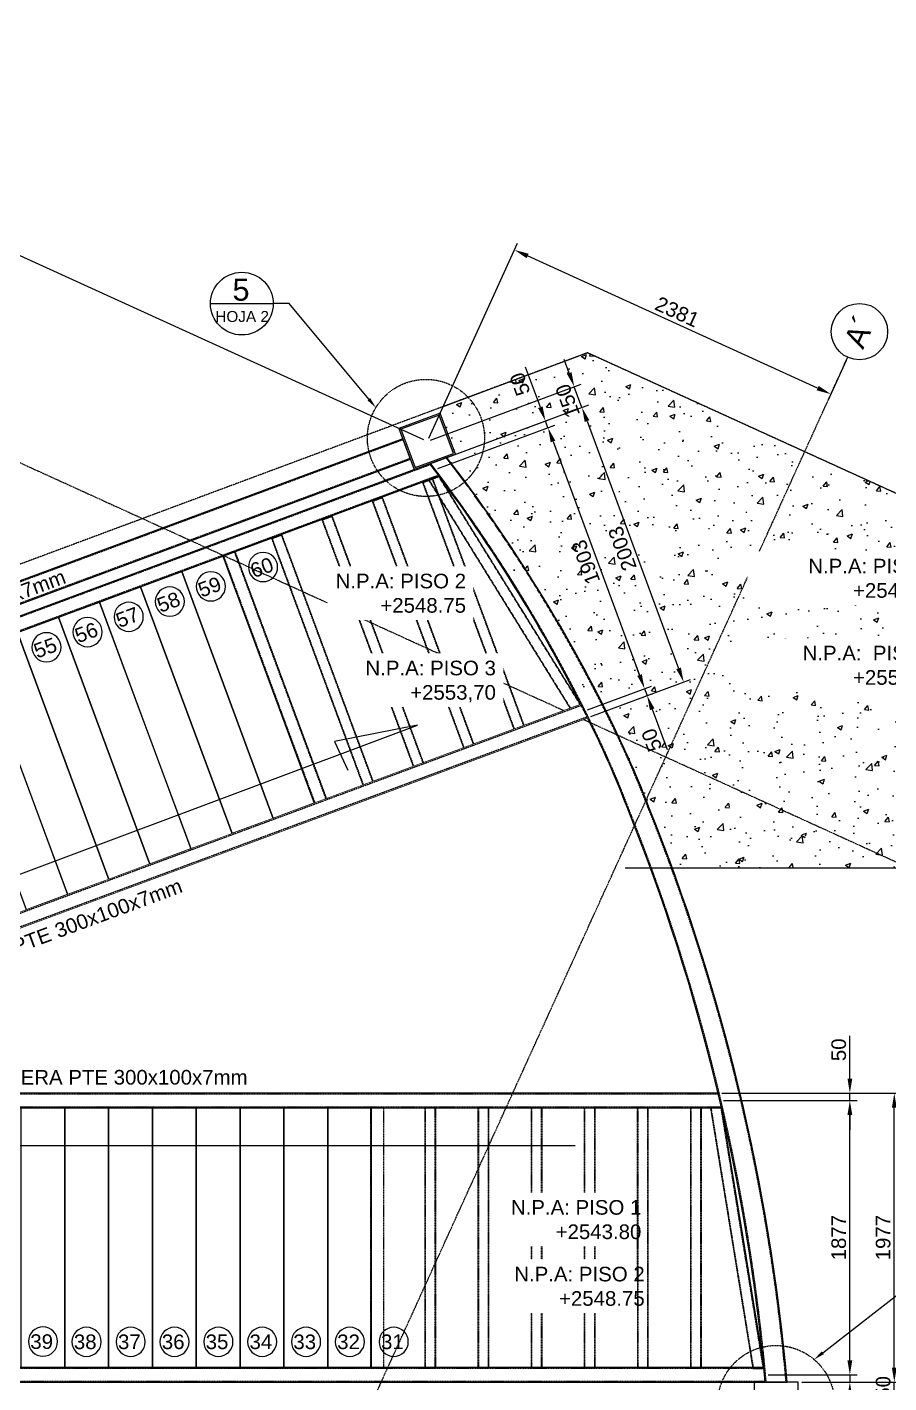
# Model space of a CAD drawing. Header units: millimetres. Extents: x -1367288 to 157996, y -18171 to 61708.
# Drawn here: x 26993 to 32890, y 27844 to 37118 of the extents above; entities that cross this region are included whole.
import ezdxf
from ezdxf import colors
from ezdxf.entities.mleader import LeaderData, LeaderLine
from ezdxf.enums import TextEntityAlignment as Align
from ezdxf.math import Vec2, Vec3

# ---------------------------------------------------------------- set-up
doc = ezdxf.new("R2010")
doc.units = ezdxf.units.MM
doc.header["$LTSCALE"] = 0.3
doc.set_wipeout_variables(frame=1)
doc.linetypes.add('CENTER', pattern=[50.8, 31.75, -6.35, 6.35, -6.35])
doc.linetypes.add('HIDDEN', pattern=[9.525, 6.35, -3.175])
for name, color, linetype in [('EE-5', 7, 'Continuous'), ('EE-TEXTO 1', 4, 'Continuous'), ('EE-TEXTO 2', 2, 'Continuous'), ('SIM-CONCRETO', 8, 'Continuous'), ('SIM-COTAS', 1, 'Continuous'), ('SIM-EJES', 8, 'CENTER'), ('SIM-OCULTOS', 8, 'HIDDEN'), ('SIM-PELDAÑOS', 5, 'Continuous'), ('SIM-PTE 300x1-4x150x3-8', 42, 'Continuous'), ('SIM-PTE 300x100x7', 213, 'Continuous'), ('SIM-PTE 300x300x10', 71, 'Continuous')]:
    doc.layers.add(name, color=color, linetype=linetype)
doc.styles.add('ARIAL EE', font='arial.ttf')
doc.styles.get("Standard").update_dxf_attribs({"font": 'arial.ttf'})
doc.dimstyles.new('EE 1_STANDAR', dxfattribs={"dimtxt": 2, "dimasz": 2, "dimexe": 1, "dimexo": 0.5, "dimgap": 0.5, "dimtad": 1, "dimdec": 0, "dimdsep": 46, "dimtxsty": 'ARIAL EE', "dimcen": 1.5, "dimclrd": 256, "dimclre": 256, "dimclrt": 2, "dimadec": 0, "dimazin": 0, "dimtfac": 1, "dimtdec": 0, "dimtix": 1, "dimtmove": 0, "dimatfit": 2, "dimfxl": 1, "dimlwd": -1, "dimlwe": -1, "dimarcsym": 0})

# ---------------------------------------------------------------- blocks, each defined once
blk = doc.blocks.new('*D42')
at = {"layer": 'SIM-COTAS', "transparency": 16777216}
for p, q in [((29708, 34294.7), (23509.5, 37117.6)), ((23062.7, 36015.7), (23513.6, 37005.8)), ((22666.4, 36086.3), (23066.7, 35904))]:
    blk.add_line(p, q, dxfattribs=at)
for points in [[(23498.4, 37012.7), (23528.7, 36998.9), (23555, 37096.8)], [(23047.5, 36022.7), (23077.8, 36008.8), (23021.2, 35924.7)]]:
    blk.add_solid(points, dxfattribs=at)
at = {"layer": 'SIM-COTAS', "color": 2, "transparency": 16777216, "insert": (23218.9, 36542.3), "char_height": 100, "attachment_point": 5, "rotation": 65.51468, "style": 'ARIAL EE'}
blk.add_mtext('1288', dxfattribs=at)
blk = doc.blocks.new('*D43')
at = {"layer": 'SIM-COTAS', "transparency": 16777216}
for p, q in [((29741.1, 34307), (30347.8, 35639.2)), ((32402.6, 34648.5), (30418.1, 35552.3)), ((32598, 34836.3), (32472.9, 34561.6))]:
    blk.add_line(p, q, dxfattribs=at)
for points in [[(30425, 35567.4), (30411.2, 35537.1), (30327.1, 35593.7)], [(32409.5, 34663.7), (32395.7, 34633.4), (32493.6, 34607.1)]]:
    blk.add_solid(points, dxfattribs=at)
at = {"layer": 'SIM-COTAS', "color": 2, "transparency": 16777216, "insert": (31441.9, 35169.7), "char_height": 100, "attachment_point": 5, "rotation": 335.51468, "style": 'ARIAL EE'}
blk.add_mtext('2381', dxfattribs=at)
blk = doc.blocks.new('*D49')
at = {"layer": 'SIM-COTAS', "transparency": 16777216}
for p, q in [((32927.2, 27949.5), (32927.2, 28049.5)), ((32293.8, 27849.5), (32977.2, 27849.5)), ((32927.2, 27699.5), (32927.2, 27849.5)), ((32143.8, 27699.5), (32977.2, 27699.5)), ((32927.2, 27599.5), (32927.2, 27499.5))]:
    blk.add_line(p, q, dxfattribs=at)
for points in [[(32910.6, 27949.5), (32943.9, 27949.5), (32927.2, 27849.5)], [(32910.6, 27599.5), (32943.9, 27599.5), (32927.2, 27699.5)]]:
    blk.add_solid(points, dxfattribs=at)
at = {"layer": 'SIM-COTAS', "color": 2, "transparency": 16777216, "insert": (32851.2, 27774.5), "char_height": 100, "attachment_point": 5, "rotation": 90, "style": 'ARIAL EE'}
blk.add_mtext('150', dxfattribs=at)
blk = doc.blocks.new('*D47')
at = {"layer": 'SIM-COTAS', "transparency": 16777216}
for p, q in [((31758.8, 29776.2), (32673.2, 29776.2)), ((32623.2, 27999.5), (32623.2, 29676.2)), ((32064.1, 27899.5), (32673.2, 27899.5))]:
    blk.add_line(p, q, dxfattribs=at)
for points in [[(32606.6, 29676.2), (32639.9, 29676.2), (32623.2, 29776.2)], [(32606.6, 27999.5), (32639.9, 27999.5), (32623.2, 27899.5)]]:
    blk.add_solid(points, dxfattribs=at)
at = {"layer": 'SIM-COTAS', "color": 2, "transparency": 16777216, "insert": (32547.2, 28837.9), "char_height": 100, "attachment_point": 5, "rotation": 90, "style": 'ARIAL EE'}
blk.add_mtext('1877', dxfattribs=at)
blk = doc.blocks.new('*D46')
at = {"layer": 'SIM-COTAS', "transparency": 16777216}
for p, q in [((31746.8, 29826.2), (32977.2, 29826.2)), ((32927.2, 27949.5), (32927.2, 29726.2)), ((32293.8, 27849.5), (32977.2, 27849.5))]:
    blk.add_line(p, q, dxfattribs=at)
for points in [[(32910.6, 29726.2), (32943.9, 29726.2), (32927.2, 29826.2)], [(32910.6, 27949.5), (32943.9, 27949.5), (32927.2, 27849.5)]]:
    blk.add_solid(points, dxfattribs=at)
at = {"layer": 'SIM-COTAS', "color": 2, "transparency": 16777216, "insert": (32851.2, 28837.9), "char_height": 100, "attachment_point": 5, "rotation": 90, "style": 'ARIAL EE'}
blk.add_mtext('1977', dxfattribs=at)
blk = doc.blocks.new('*D44')
at = {"layer": 'SIM-COTAS', "transparency": 16777216}
for p, q in [((29773.5, 34139.9), (30836.7, 34533.8)), ((30824.6, 34422.7), (31451.1, 32731.7)), ((30851.5, 32402.9), (31532.7, 32655.3))]:
    blk.add_line(p, q, dxfattribs=at)
for points in [[(30808.9, 34416.9), (30840.2, 34428.5), (30789.8, 34516.5)], [(31435.4, 32725.9), (31466.7, 32737.5), (31485.8, 32637.9)]]:
    blk.add_solid(points, dxfattribs=at)
at = {"layer": 'SIM-COTAS', "color": 2, "transparency": 16777216, "insert": (31066.5, 33550.8), "char_height": 100, "attachment_point": 5, "rotation": 110.32927, "style": 'ARIAL EE'}
blk.add_mtext('2003', dxfattribs=at)
blk = doc.blocks.new('*D45')
at = {"layer": 'SIM-COTAS', "transparency": 16777216}
for p, q in [((32623.2, 29926.2), (32623.2, 30219.1)), ((31746.8, 29826.2), (32673.2, 29826.2)), ((31758.8, 29776.2), (32673.2, 29776.2)), ((32623.2, 29776.2), (32623.2, 29826.2)), ((32623.2, 29676.2), (32623.2, 29576.2))]:
    blk.add_line(p, q, dxfattribs=at)
for points in [[(32606.6, 29926.2), (32639.9, 29926.2), (32623.2, 29826.2)], [(32606.6, 29676.2), (32639.9, 29676.2), (32623.2, 29776.2)]]:
    blk.add_solid(points, dxfattribs=at)
at = {"layer": 'SIM-COTAS', "color": 2, "transparency": 16777216, "insert": (32547.2, 30122.6), "char_height": 100, "attachment_point": 5, "rotation": 90, "style": 'ARIAL EE'}
blk.add_mtext('50', dxfattribs=at)
blk = doc.blocks.new('*D48')
at = {"layer": 'SIM-COTAS', "transparency": 16777216}
for p, q in [((32623.2, 27999.5), (32623.2, 28099.5)), ((32064.1, 27899.5), (32673.2, 27899.5)), ((32293.8, 27849.5), (32673.2, 27849.5)), ((32623.2, 27899.5), (32623.2, 27849.5)), ((32623.2, 27749.5), (32623.2, 27456.6))]:
    blk.add_line(p, q, dxfattribs=at)
for points in [[(32606.6, 27999.5), (32639.9, 27999.5), (32623.2, 27899.5)], [(32606.6, 27749.5), (32639.9, 27749.5), (32623.2, 27849.5)]]:
    blk.add_solid(points, dxfattribs=at)
at = {"layer": 'SIM-COTAS', "color": 2, "transparency": 16777216, "insert": (32547.2, 27553.1), "char_height": 100, "attachment_point": 5, "rotation": 90, "style": 'ARIAL EE'}
blk.add_mtext('50', dxfattribs=at)
blk = doc.blocks.new('*D34')
at = {"layer": 'SIM-COTAS', "transparency": 16777216}
for p, q in [((22937.5, 31843.6), (21028.5, 31135.3)), ((22098.6, 27548.9), (21687.1, 27545.7))]:
    blk.add_line(p, q, dxfattribs=at)
blk.add_arc((11138, 27465.3), 10599.5, 0.97746, 19.81717, dxfattribs=at)
for points in [[(21094.1, 31053), (21125.4, 31064.5), (21075.4, 31152.6)], [(21752.6, 27646.3), (21719.2, 27645.9), (21737.1, 27546.1)]]:
    blk.add_solid(points, dxfattribs=at)
at = {"layer": 'SIM-COTAS', "color": 2, "transparency": 16777216, "insert": (21638.2, 29391.9), "char_height": 100, "attachment_point": 5, "rotation": 280.39732, "style": 'ARIAL EE'}
blk.add_mtext('20°', dxfattribs=at)
blk = doc.blocks.new('ITEM_1')
at = {"layer": 'EE-5'}
blk.add_circle((0, 0), 3.86, dxfattribs=at)
at = {"layer": 'EE-TEXTO 1', "style": 'ARIAL EE', "flags": 4}
blk.add_attdef('EJE', text='', height=3, dxfattribs=at).set_placement((0, 0), align=Align.MIDDLE_CENTER)
blk = doc.blocks.new('*D50')
at = {"layer": 'SIM-COTAS', "transparency": 16777216}
for p, q in [((30505.1, 34517.6), (30403.3, 34792.3)), ((29773.5, 34139.9), (30586.7, 34441.2)), ((30557.2, 34377), (30539.8, 34423.8)), ((29804.4, 34098), (30604.1, 34394.3)), ((30591.9, 34283.2), (30626.7, 34189.4))]:
    blk.add_line(p, q, dxfattribs=at)
for points in [[(30489.5, 34511.8), (30520.7, 34523.4), (30539.8, 34423.8)], [(30576.3, 34277.4), (30607.6, 34289), (30557.2, 34377)]]:
    blk.add_solid(points, dxfattribs=at)
at = {"layer": 'SIM-COTAS', "color": 2, "transparency": 16777216, "insert": (30365.5, 34675.4), "char_height": 100, "attachment_point": 5, "rotation": 110.32927, "style": 'ARIAL EE'}
blk.add_mtext('50', dxfattribs=at)
blk = doc.blocks.new('*D51')
at = {"layer": 'SIM-COTAS', "transparency": 16777216}
for p, q in [((29804.4, 34098), (30604.1, 34394.3)), ((30591.9, 34283.2), (31183.7, 32686)), ((30828.2, 32447.6), (31265.3, 32609.6))]:
    blk.add_line(p, q, dxfattribs=at)
for points in [[(30576.3, 34277.4), (30607.6, 34289), (30557.2, 34377)], [(31168.1, 32680.2), (31199.3, 32691.7), (31218.4, 32592.2)]]:
    blk.add_solid(points, dxfattribs=at)
at = {"layer": 'SIM-COTAS', "color": 2, "transparency": 16777216, "insert": (30816.5, 33458.1), "char_height": 100, "attachment_point": 5, "rotation": 110.32927, "style": 'ARIAL EE'}
blk.add_mtext('1903', dxfattribs=at)
blk = doc.blocks.new('*D52')
at = {"layer": 'SIM-COTAS', "transparency": 16777216}
for p, q in [((31183.7, 32686), (31149, 32779.7)), ((30828.2, 32447.6), (31265.3, 32609.6)), ((30851.5, 32402.9), (31282.7, 32562.7)), ((31218.4, 32592.2), (31235.8, 32545.3)), ((31270.6, 32451.5), (31372.3, 32176.9))]:
    blk.add_line(p, q, dxfattribs=at)
for points in [[(31168.1, 32680.2), (31199.3, 32691.7), (31218.4, 32592.2)], [(31254.9, 32445.7), (31286.2, 32457.3), (31235.8, 32545.3)]]:
    blk.add_solid(points, dxfattribs=at)
at = {"layer": 'SIM-COTAS', "color": 2, "transparency": 16777216, "insert": (31267.5, 32240.9), "char_height": 100, "attachment_point": 5, "rotation": 110.32927, "style": 'ARIAL EE'}
blk.add_mtext('50', dxfattribs=at)
blk = doc.blocks.new('*D53')
at = {"layer": 'SIM-COTAS', "transparency": 16777216}
for p, q in [((30702.9, 34751.1), (30668.2, 34844.9)), ((29754.2, 34293), (30784.5, 34674.7)), ((30789.8, 34516.5), (30737.6, 34657.3)), ((29773.5, 34139.9), (30836.7, 34533.8)), ((30824.6, 34422.7), (30859.3, 34328.9))]:
    blk.add_line(p, q, dxfattribs=at)
for points in [[(30687.3, 34745.3), (30718.5, 34756.9), (30737.6, 34657.3)], [(30808.9, 34416.9), (30840.2, 34428.5), (30789.8, 34516.5)]]:
    blk.add_solid(points, dxfattribs=at)
at = {"layer": 'SIM-COTAS', "color": 2, "transparency": 16777216, "insert": (30692.4, 34560.5), "char_height": 100, "attachment_point": 5, "rotation": 110.32927, "style": 'ARIAL EE'}
blk.add_mtext('150', dxfattribs=at)
blk = doc.blocks.new('PELDAÑOS')
at = {"layer": 'EE-5'}
blk.add_circle((0, 0), 2, dxfattribs=at)
at = {"layer": 'EE-TEXTO 1', "style": 'ARIAL EE', "flags": 4}
blk.add_attdef('PELDAÑO', text='', height=2, dxfattribs=at).set_placement((0, 0), align=Align.MIDDLE_CENTER)
blk = doc.blocks.new('*D231')
at = {"layer": 'SIM-COTAS', "color": 2, "transparency": 16777216, "insert": (27811.4, 27692.5), "char_height": 100, "attachment_point": 5, "style": 'ARIAL EE', "bg_fill": 3, "box_fill_scale": 1.1, "bg_fill_color": 256, "bg_fill_true_color": 13158600, "bg_fill_transparency": 0}
blk.add_mtext('GUALDERA PTE 300x100x7mm', dxfattribs=at)
blk = doc.blocks.new('*D232')
at = {"layer": 'SIM-COTAS', "color": 2, "transparency": 16777216, "insert": (27484.6, 29934.1), "char_height": 100, "attachment_point": 5, "style": 'ARIAL EE', "bg_fill": 3, "box_fill_scale": 1.1, "bg_fill_color": 256, "bg_fill_true_color": 13158600, "bg_fill_transparency": 0}
blk.add_mtext('GUALDERA PTE 300x100x7mm', dxfattribs=at)
blk = doc.blocks.new('*D233')
at = {"layer": 'SIM-COTAS', "color": 2, "transparency": 16777216, "insert": (26296.5, 33009.7), "char_height": 100, "attachment_point": 5, "rotation": 20.35862, "style": 'ARIAL EE', "bg_fill": 3, "box_fill_scale": 1.1, "bg_fill_color": 256, "bg_fill_true_color": 13158600, "bg_fill_transparency": 0}
blk.add_mtext('GUALDERA PTE 300x100x7mm', dxfattribs=at)
blk = doc.blocks.new('*D234')
at = {"layer": 'SIM-COTAS', "color": 2, "transparency": 16777216, "insert": (27094.2, 30896.5), "char_height": 100, "attachment_point": 5, "rotation": 20.31801, "style": 'ARIAL EE', "bg_fill": 3, "box_fill_scale": 1.1, "bg_fill_color": 256, "bg_fill_true_color": 13158600, "bg_fill_transparency": 0}
blk.add_mtext('GUALDERA PTE 300x100x7mm', dxfattribs=at)
blk = doc.blocks.new('ITEM DETALLE')
at = {"color": 7, "transparency": 16777216}
blk.add_wipeout([(0, 4.29), (-0.84, 4.2), (-1.64, 3.96), (-2.38, 3.56), (-3.03, 3.03), (-3.56, 2.38), (-3.96, 1.64), (-4.2, 0.84), (-4.29, 0), (-4.2, -0.84), (-3.96, -1.64), (-3.56, -2.38), (-3.03, -3.03), (-2.38, -3.56), (-1.64, -3.96), (-0.84, -4.2), (0, -4.29), (0.84, -4.2), (1.64, -3.96), (2.38, -3.56), (3.03, -3.03), (3.56, -2.38), (3.96, -1.64), (4.2, -0.84), (4.29, 0), (4.2, 0.84), (3.96, 1.64), (3.56, 2.38), (3.03, 3.03), (2.38, 3.56), (1.64, 3.96), (0.84, 4.2)], dxfattribs=at)
at = {"layer": 'EE-5', "color": 7, "transparency": 16777216}
blk.add_line((-4.29, 0), (4.29, 0), dxfattribs=at)
blk.add_circle((0, 0), 4.29, dxfattribs=at)
at = {"layer": 'EE-TEXTO 1', "color": 4, "transparency": 16777216, "style": 'ARIAL EE'}
blk.add_attdef('X', text='', height=3, dxfattribs=at).set_placement((-0.11, 1.9), align=Align.MIDDLE_CENTER)
at = {"layer": 'EE-TEXTO 2', "color": 2, "transparency": 16777216, "style": 'ARIAL EE'}
blk.add_attdef('###', text='', height=1.5, dxfattribs=at).set_placement((0.04, -1.76), align=Align.MIDDLE_CENTER)

msp = doc.modelspace()

# ---------------------------------------------------------------- hatches: boundary and pattern name
at = {"layer": 'SIM-CONCRETO'}
h = msp.add_hatch(dxfattribs=at)
h.set_pattern_fill('AR-CONC', color=256, scale=2)
h.set_pattern_definition([(50, (14760.53, 17102.76), (364.3693, -31.8782), [38.1, -419.1]), (355, (14760.53, 17102.76), (-70.487, 382.1137), [30.48, -335.281]), (100.4514, (14790.9, 17100.1), (293.8825, 350.2355), [32.38, -356.1805]), (46.1842, (14760.53, 17204.36), (542.158, -84.085), [57.15, -628.65]), (96.6356, (14805.7, 17197.35), (474.808, 494.852), [48.57, -534.271]), (351.1842, (14760.5, 17204.36), (474.808, 494.852), [45.72, -502.92]), (21, (14811.33, 17178.96), (303.2288, -204.5304), [38.1, -419.1]), (326, (14811.33, 17178.96), (123.604, 368.376), [30.48, -335.28]), (71.4514, (14836.6, 17161.9), (426.833, 163.8455), [32.38, -356.18]), (37.5, (14760.53, 17102.76), (6.1772, 169.1101), [0, -331.216, 0, -340.36, 0, -336.55]), (7.5, (14760.53, 17102.76), (133.6393, 200.3611), [0, -194.056, 0, -323.596, 0, -128.27]), (327.5, (14647.24, 17102.76), (271.1812, -11.4575), [0, -127, 0, -396.24, 0, -525.78]), (317.5, (14596.44, 17102.76), (296.2584, 50.853), [0, -165.1, 0, -263.144, 0, -373.38])])
edge = h.paths.add_edge_path()
edge.add_line((32338.1, 34202.1), (30828.1, 34889.8))
edge.add_line((30828.1, 34889.8), (29807, 34509.6))
edge.add_line((29807, 34509.6), (29923.7, 34196))
edge.add_line((29923.7, 34196), (29865, 34174.2))
edge.add_arc((21689.8, 27827.5), 10349.6, 24.04031, 37.82368, ccw=False)
edge.add_line((31141.7, 32043.7), (31147.5, 32030.4))
edge.add_line((31147.5, 32030.4), (32338.1, 34202.1))
edge = h.paths.add_edge_path(flags=17)
edge.add_line((31407.7, 31367.3), (32899.6, 31367.3))
edge.add_line((32899.6, 31367.3), (31147.5, 32030.4))
edge.add_line((31147.5, 32030.4), (31156.6, 32009.1))
edge.add_arc((11900.7, 24106.9), 20814.2, 20.41488, 22.31218, ccw=False)
h.paths.add_polyline_path([(33169.7, 31163.5), (33169.7, 31254.8), (33157.9, 31259.7)])
h.paths.add_polyline_path([(33169.7, 31254.8), (33169.7, 31367.3), (35094.2, 31367.3), (35690.1, 32675.6), (32338.1, 34202.1), (31147.5, 32030.4)])

# ---------------------------------------------------------------- linework, layer by layer
msp.add_lwpolyline([(35094.2, 31367.3), (35690.1, 32675.6), (30828.1, 34889.8), (30828.1, 34889.8), (29832.4, 34519.1)], dxfattribs=at)
at = {"layer": 'SIM-COTAS'}
for points in [[(30743.9, 29465.5), (25090.9, 29465.5), (24708.5, 30487.4), (29665.2, 32342.1), (29097.1, 32231.3), (29186.7, 32036.1)], [(31086, 31367.3), (33119.7, 31367.3), (33119.7, 31571), (33169.7, 31163.5), (33169.7, 31367.3), (35203.4, 31367.3)]]:
    msp.add_lwpolyline(points, dxfattribs=at)
at = {"layer": 'SIM-EJES'}
for p, q in [((22643.6, 36096.7), (34758.1, 30579.6)), ((27496.6, 23634.7), (32608.3, 34859.1))]:
    msp.add_line(p, q, dxfattribs=at)
at = {"layer": 'SIM-OCULTOS'}
msp.add_lwpolyline([(30828.1, 34889.8), (30828.1, 34889.8), (21578, 31446), (22086.1, 27523.3), (32290.1, 27523.3, -0.05408), (32134.8, 24869), (32134.8, 24869), (35690.1, 32675.6)], format="xyb", close=True, dxfattribs=at)
at = {"layer": 'SIM-OCULTOS', "extrusion": (-0.000911223, -0.000243786, 1), "elevation": -37}
msp.add_lwpolyline([(29566.4, 34295.8), (22963.4, 31845.3), (23009.5, 31717.8), (29613.8, 34168.4)], close=True, dxfattribs=at)
at = {"layer": 'SIM-OCULTOS', "elevation": 2.9}
msp.add_lwpolyline([(23263.1, 29733.2), (31744.1, 29733.2), (31723.5, 29819.2), (23248.6, 29819.2)], close=True, dxfattribs=at)
at = {"layer": 'SIM-PELDAÑOS', "elevation": 1.7}
msp.add_lwpolyline([(28958.3, 31809.4), (30781.6, 32483.7, 0.045207), (29813.3, 34048), (28332.5, 33498.5), (28958.3, 31809.4)], format="xyb", dxfattribs=at)
at = {"layer": 'SIM-PELDAÑOS'}
for points, elevation in [([(28958, 31809.2), (28677.3, 31705.2), (28051.2, 33394.2), (28332.5, 33498.5), (28958.3, 31809.4)], 1.7), ([(28676.7, 31705), (28396, 31601), (27770, 33289.8), (28051.2, 33394.2), (28677, 31705.1)], 1.7), ([(28395.4, 31600.7), (28114.7, 31496.8), (27488.7, 33185.4), (27770, 33289.8), (28395.7, 31600.9)], 1.5), ([(28114, 31496.5), (27833.3, 31392.6), (27207.4, 33081), (27488.7, 33185.4), (28114.4, 31496.7)], 1.3), ([(27832.7, 31392.3), (27552, 31288.4), (26926.2, 32976.7), (27207.4, 33081), (27833, 31392.5)], 1.2), ([(27551.4, 31288.1), (27270.7, 31184.1), (26644.9, 32872.3), (26926.2, 32976.7), (27551.7, 31288.2)], 1), ([(27270.1, 31183.8), (26989.4, 31079.9), (26363.7, 32767.9), (26644.9, 32872.3), (27270.4, 31184)], 0.8)]:
    msp.add_lwpolyline(points, dxfattribs=dict(at, elevation=elevation))
at = {"layer": 'SIM-PELDAÑOS', "elevation": 0.8}
msp.add_lwpolyline([(29350.6, 29725.7), (31745.8, 29726.2), (31890, 28837.9), (32034.3, 27949.5), (29350.6, 27949.5)], close=True, dxfattribs=at)
at = {"layer": 'SIM-PTE 300x1-4x150x3-8'}
for p, q in [((29865, 34174.2, 0.8), (29748.4, 34130.8, 0.8)), ((32043.8, 27849.5), (32193.8, 27849.5))]:
    msp.add_line(p, q, dxfattribs=at)
at = {"layer": 'SIM-PTE 300x1-4x150x3-8', "extrusion": (-0.000911223, -0.000243786, 1), "elevation": -37}
msp.add_lwpolyline([(29563.7, 34302.3), (22960.9, 31852.3), (23013.3, 31711.7), (29616.2, 34161.8)], close=True, dxfattribs=at)
at = {"layer": 'SIM-PTE 300x300x10', "extrusion": (0.007079, 0.001275, 0.999974), "elevation": 252.5}
for points in [[(29641.8, 34091.1), (29922.9, 34195.8), (29818.3, 34476.9), (29537.1, 34372.3)], [(29647.7, 34104), (29910.1, 34201.6), (29812.4, 34464), (29550, 34366.4)]]:
    msp.add_lwpolyline(points, close=True, dxfattribs=at)
at = {"layer": 'SIM-PTE 300x300x10', "elevation": 0.8}
msp.add_lwpolyline([(31968.8, 27549.5), (32268.8, 27549.5), (32268.8, 27849.5), (31968.8, 27849.5)], close=True, dxfattribs=at)

# ---------------------------------------------------------------- block references
ref = msp.add_blockref('PELDAÑOS', (28250.5, 33292.4, 3.9), dxfattribs=dict(xscale=-50.00000000000001, yscale=50, zscale=50, rotation=20.3292838123346))
ref.add_attrib('PELDAÑO', '59', dxfattribs={"layer": 'EE-TEXTO 1', "height": 100, "rotation": 20.32928, "style": 'ARIAL EE'}).set_placement((28242, 33289.2, 3.9), align=Align.MIDDLE_CENTER)
ref = msp.add_blockref('PELDAÑOS', (27969.5, 33188.3, 3.9), dxfattribs=dict(xscale=-50.00000000000001, yscale=50, zscale=50, rotation=20.3292838123346))
ref.add_attrib('PELDAÑO', '58', dxfattribs={"layer": 'EE-TEXTO 1', "height": 100, "rotation": 20.32928, "style": 'ARIAL EE'}).set_placement((27960.9, 33185.1, 3.9), align=Align.MIDDLE_CENTER)
ref = msp.add_blockref('PELDAÑOS', (27688.2, 33084.1, 3.7), dxfattribs=dict(xscale=-50.00000000000001, yscale=50, zscale=50, rotation=20.3292838123346))
ref.add_attrib('PELDAÑO', '57', dxfattribs={"layer": 'EE-TEXTO 1', "height": 100, "rotation": 20.32928, "style": 'ARIAL EE'}).set_placement((27679.6, 33080.9, 3.7), align=Align.MIDDLE_CENTER)
ref = msp.add_blockref('PELDAÑOS', (27406.9, 32979.9, 3.5), dxfattribs=dict(xscale=-50.00000000000001, yscale=50, zscale=50, rotation=20.3292838123346))
ref.add_attrib('PELDAÑO', '56', dxfattribs={"layer": 'EE-TEXTO 1', "height": 100, "rotation": 20.32928, "style": 'ARIAL EE'}).set_placement((27398.3, 32976.7, 3.5), align=Align.MIDDLE_CENTER)
ref = msp.add_blockref('PELDAÑOS', (27125.6, 32875.6, 3.4), dxfattribs=dict(xscale=-50.00000000000001, yscale=50, zscale=50, rotation=20.3292838123346))
ref.add_attrib('PELDAÑO', '55', dxfattribs={"layer": 'EE-TEXTO 1', "height": 100, "rotation": 20.32928, "style": 'ARIAL EE'}).set_placement((27117, 32872.4, 3.4), align=Align.MIDDLE_CENTER)
ref = msp.add_blockref('PELDAÑOS', (27101.7, 28126.7, 1.9), dxfattribs=dict(xscale=-50, yscale=50, zscale=50))
ref.add_attrib('PELDAÑO', '39', dxfattribs={"layer": 'EE-TEXTO 1', "height": 100, "style": 'ARIAL EE'}).set_placement((27092.6, 28126.6, 1.9), align=Align.MIDDLE_CENTER)
ref = msp.add_blockref('PELDAÑOS', (27399.8, 28125.3, 0.8), dxfattribs=dict(xscale=-50, yscale=50, zscale=50))
ref.add_attrib('PELDAÑO', '38', dxfattribs={"layer": 'EE-TEXTO 1', "height": 100, "style": 'ARIAL EE'}).set_placement((27390.6, 28125.3, 0.8), align=Align.MIDDLE_CENTER)
ref = msp.add_blockref('PELDAÑOS', (27701.7, 28125.3, 0.8), dxfattribs=dict(xscale=-50, yscale=50, zscale=50))
ref.add_attrib('PELDAÑO', '37', dxfattribs={"layer": 'EE-TEXTO 1', "height": 100, "style": 'ARIAL EE'}).set_placement((27692.6, 28125.3, 0.8), align=Align.MIDDLE_CENTER)
ref = msp.add_blockref('PELDAÑOS', (28001.7, 28125.3, 0.8), dxfattribs=dict(xscale=-50, yscale=50, zscale=50))
ref.add_attrib('PELDAÑO', '36', dxfattribs={"layer": 'EE-TEXTO 1', "height": 100, "style": 'ARIAL EE'}).set_placement((27992.6, 28125.3, 0.8), align=Align.MIDDLE_CENTER)
ref = msp.add_blockref('PELDAÑOS', (28301.7, 28125.3, 0.8), dxfattribs=dict(xscale=-50, yscale=50, zscale=50))
ref.add_attrib('PELDAÑO', '35', dxfattribs={"layer": 'EE-TEXTO 1', "height": 100, "style": 'ARIAL EE'}).set_placement((28292.6, 28125.3, 0.8), align=Align.MIDDLE_CENTER)
ref = msp.add_blockref('PELDAÑOS', (28601.7, 28125.3, 0.8), dxfattribs=dict(xscale=-50, yscale=50, zscale=50))
ref.add_attrib('PELDAÑO', '34', dxfattribs={"layer": 'EE-TEXTO 1', "height": 100, "style": 'ARIAL EE'}).set_placement((28592.6, 28125.3, 0.8), align=Align.MIDDLE_CENTER)
ref = msp.add_blockref('PELDAÑOS', (28901.7, 28125.3, 0.8), dxfattribs=dict(xscale=-50, yscale=50, zscale=50))
ref.add_attrib('PELDAÑO', '33', dxfattribs={"layer": 'EE-TEXTO 1', "height": 100, "style": 'ARIAL EE'}).set_placement((28892.6, 28125.3, 0.8), align=Align.MIDDLE_CENTER)
ref = msp.add_blockref('PELDAÑOS', (29201.7, 28125.3, 0.8), dxfattribs=dict(xscale=-50, yscale=50, zscale=50))
ref.add_attrib('PELDAÑO', '32', dxfattribs={"layer": 'EE-TEXTO 1', "height": 100, "style": 'ARIAL EE'}).set_placement((29192.6, 28125.3, 0.8), align=Align.MIDDLE_CENTER)
ref = msp.add_blockref('PELDAÑOS', (29501.7, 28125.3, 0.8), dxfattribs=dict(xscale=-50, yscale=50, zscale=50))
ref.add_attrib('PELDAÑO', '31', dxfattribs={"layer": 'EE-TEXTO 1', "height": 100, "style": 'ARIAL EE'}).set_placement((29492.6, 28125.3, 0.8), align=Align.MIDDLE_CENTER)
at = {"layer": 'SIM-COTAS'}
ref = msp.add_blockref('ITEM_1', (32688.3, 35034.6), dxfattribs=dict(at, xscale=50, yscale=50, zscale=50, rotation=245.5146799781255))
ref.add_attrib('EJE', 'A´', dxfattribs={"layer": 'EE-TEXTO 1', "height": 150, "rotation": 65.51468, "style": 'ARIAL EE', "flags": 4}).set_placement((32688.2, 35034.6), align=Align.MIDDLE_CENTER)

# ---------------------------------------------------------------- dimensions: what is measured, and where the dimension line sits
for base, p1, p2, angle, picture, middle in [((23555, 37096.8), (22643.6, 36096.7), (29730.8, 34284.3, -1.7), 65.51468, '*D42', (23218.9, 36542.3)), ((30327.1026, 35593.7278), (32608.3481, 34859.0832), (29730.7653, 34284.296, -1.701), 335.51468, '*D43', (31441.8783, 35169.6509)), ((30737.6, 34657.3), (29750.1, 34131.2, 6.3), (29730.8, 34284.3, -1.7), 110.32927, '*D53', (30692.4, 34560.5)), ((31485.8, 32637.9, 0.7), (29750.1, 34131.2, 6.3), (30828.1, 32394.2, 0.8), 110.32927, '*D44', (31066.5, 33550.8, 0.7)), ((31218.4, 32592.2), (29780.9, 34089.4, 0), (30804.8, 32438.9, 3.1), 110.32927, '*D51', (30816.5, 33458.1)), ((32927.2, 29826.2), (32268.8, 27849.5), (31721.8, 29826.2, 2.9), 90, '*D46', (32851.2, 28837.9)), ((32623.2, 29776.2), (32039.1, 27899.5), (31733.8, 29776.2, 2.9), 90, '*D47', (32547.2, 28837.9))]:
    dim = msp.add_linear_dim(base=base, p1=p1, p2=p2, angle=angle, dimstyle='EE 1_STANDAR', dxfattribs=at)
    dim.commit()
    dim.dimension.update_dxf_attribs({"geometry": picture, "text_midpoint": middle})
for base, p1, p2, angle, picture, middle in [((30557.2, 34377), (29750.1, 34131.2, 6.3), (29780.9, 34089.4, 0), 110.32927, '*D50', (30436.8, 34701.8)), ((31235.8, 32545.3), (30804.8, 32438.9, 3.1), (30828.1, 32394.2, 3.9), 110.32927, '*D52', (31338.8, 32267.3)), ((32623.2, 29826.2, 2.1), (31733.8, 29776.2, 2.9), (31721.8, 29826.2, 2.9), 90, '*D45', (32623.2, 30122.6, 2.1)), ((32623.2, 27849.5), (32039.1, 27899.5), (32268.8, 27849.5), 90, '*D48', (32623.2, 27553.1)), ((32927.2, 27849.5), (32118.8, 27699.5, 0.8), (32268.8, 27849.5), 90, '*D49', (32927.2, 27774.5))]:
    dim = msp.add_linear_dim(base=base, p1=p1, p2=p2, angle=angle, dimstyle='EE 1_STANDAR', dxfattribs=at)
    dim.commit()
    dim.dimension.update_dxf_attribs({"geometry": picture, "text_midpoint": middle, "dimtype": 160})
dim = msp.add_angular_dim_2l(base=(21656.7, 28771.2), line1=((29563.7, 34302.3, -1.7), (22960.9, 31852.3, -8.3)), line2=((22123.6, 27549.1, 0.6), (31968.8, 27624.1, 0.6)), dimstyle='EE 1_STANDAR', override={"dimscale": 0}, dxfattribs=at)
dim.commit()
dim.dimension.update_dxf_attribs({"geometry": '*D34', "text_midpoint": (21638.2, 29391.9)})

# ---------------------------------------------------------------- leaders
ml = msp.add_multileader_block('Standard', dxfattribs=at)
ml.set_content('ITEM DETALLE', color=256, scale=50)
ml.set_attribute('X', '5', width=0)
ml.set_attribute('###', 'HOJA 2', width=0)
ml.set_leader_properties(color=256)
ml.build(insert=Vec2(0, 0))
ml.multileader.update_dxf_attribs({"arrow_head_size": 75, "scale": 50})
ctx = ml.context
ctx.base_point, ctx.scale, ctx.char_height, ctx.arrow_head_size, ctx.landing_gap_size, ctx.plane_origin = Vec3(28248.1, 35226.3), 50, 200, 75, 100, Vec3(28410.5, 35515.3)
notes = []
notes.append((ctx, [(1, (1, 1, 0), (28787, 35226.3), (-1, 0), 110.4, [(0, [(29379.3, 34514.8)], 0, [])])]))
ctx.block.insert = Vec3(28462.4, 35226.3)
ml = msp.add_multileader_block('Standard', dxfattribs=at)
ml.set_content('ITEM DETALLE', color=256, scale=50)
ml.set_attribute('X', '5', width=0)
ml.set_attribute('###', 'HOJA 2', width=0)
ml.set_leader_properties(color=256)
ml.build(insert=Vec2(0, 0))
ml.multileader.update_dxf_attribs({"arrow_head_size": 75, "scale": 50})
ctx = ml.context
ctx.base_point, ctx.scale, ctx.char_height, ctx.arrow_head_size, ctx.landing_gap_size, ctx.plane_origin = Vec3(33158.1, 28523.3), 50, 200, 75, 100, Vec3(32097.5, 28177.9)
notes.append((ctx, [(0, (1, 1, 0), (33047.7, 28523.3), (1, 0), 110.4, [(0, [(32378.6, 28004.4)], 0, [])])]))
ctx.block.insert = Vec3(33372.4, 28523.3)
at = {"layer": 'SIM-COTAS', "linetype": 'Continuous'}
ml = msp.add_multileader_mtext('Standard', dxfattribs=at)
ml.set_content('\\A1;{\\C2;COLUMNA\\PPTE 300x300x10mm}', color=256)
ml.set_leader_properties()
ml.build(insert=Vec2(0, 0))
ml.multileader.update_dxf_attribs({"dogleg_length": 0.0025, "arrow_head_size": 100, "scale": 50})
ctx = ml.context
ctx.base_point, ctx.scale, ctx.char_height, ctx.arrow_head_size, ctx.landing_gap_size, ctx.plane_origin = Vec3(10415.2, 28133.7), 50, 100, 100, 50, Vec3(14917.8, 12737.3)
notes.append((ctx, [(1, (1, 1, 0), (10223, 28133.7), (1, 0), 192.2, [(0, [(9977.6, 27849.5)], 0, [])])]))
ctx.mtext.insert, ctx.mtext.rotation, ctx.mtext.width, ctx.mtext.defined_height, ctx.mtext.flow_direction = Vec3(10465.2, 28184.6), 6.283185, 1318.047, 411.1, 5
for ctx, leaders in notes:
    for number, flags, end, landing, length, lines in leaders:
        leader = LeaderData()
        leader.index, (leader.has_last_leader_line, leader.has_dogleg_vector, leader.attachment_direction) = number, flags
        leader.last_leader_point, leader.dogleg_vector, leader.dogleg_length = Vec3(end), Vec3(landing), length
        for number, points, colour, breaks in lines:
            line = LeaderLine()
            line.index, line.vertices, line.color, line.breaks = number, Vec3.list(points), colors.encode_raw_color(colour), breaks
            leader.lines.append(line)
        ctx.leaders.append(leader)

# ---------------------------------------------------------------- next in the draw order: texts
at = {"layer": 'SIM-COTAS', "color": 2, "char_height": 100, "attachment_point": 9, "style": 'ARIAL EE', "bg_fill": 3, "box_fill_scale": 1.5, "bg_fill_color": 256, "bg_fill_transparency": 0}
for s, insert, width in [('N.P.A:^IPISO 2\\P+2548.75', (33231.1, 33213), 1258.651), ('N.P.A:^I PISO 3 +{\\A1;2553,70}', (33231.1, 32600.8), 1324.61)]:
    msp.add_mtext(s, dxfattribs=dict(at, insert=insert, width=width))

# ---------------------------------------------------------------- next in the draw order: dimensions: what is measured, and where the dimension line sits
at = {"layer": 'SIM-COTAS'}
for p1, p2, distance, picture, middle in [((29751.8, 34126.6, 2.6), (22949.1, 31602.3, 0.6), -78.3, '*D233', (26296.5, 33009.7)), ((31721.8, 29826.2, 0.8), (23247.5, 29826.2, 2.9), -31.2, '*D232', (27484.6, 29934.1))]:
    dim = msp.add_aligned_dim(p1=p1, p2=p2, distance=distance, text='GUALDERA PTE 300x100x7mm', dimstyle='EE 1_STANDAR', override={"dimse1": 1, "dimse2": 1, "dimsd1": 1, "dimsd2": 1, "dimtfill": 1}, dxfattribs=at)
    dim.commit()
    dim.dimension.update_dxf_attribs({"geometry": picture, "text_midpoint": middle})
dim = msp.add_linear_dim(base=(32043.2, 27615.8), p1=(23579.5, 27849.1, 1.4), p2=(32043.2, 27849.1), text='GUALDERA PTE 300x100x7mm', dimstyle='EE 1_STANDAR', override={"dimse1": 1, "dimse2": 1, "dimsd1": 1, "dimsd2": 1, "dimtfill": 1}, dxfattribs=at)
dim.commit()
dim.dimension.update_dxf_attribs({"geometry": '*D231', "text_midpoint": (27811.4, 27692.5)})

# ---------------------------------------------------------------- next in the draw order: linework, layer by layer
at = {"layer": 'SIM-OCULTOS', "extrusion": (-0.000206347, 0.000421745, 1), "elevation": 11.4}
for points in [[(30709.5, 32456.9), (30781.3, 32483.5), (29813.9, 34042.8), (29742.2, 34016.2)], [(29811.4, 34041.3), (29744.9, 34017.2), (30712.2, 32457.9), (30778.5, 32482.4)]]:
    msp.add_lwpolyline(points, close=True, dxfattribs=at)
at = {"layer": 'SIM-OCULTOS'}
for points, elevation in [([(31532.4, 27949.4), (31607.4, 27949.4), (31607.3, 29725.9), (31532.3, 29725.9)], 2), ([(31604.3, 29725.9), (31535.3, 29725.9), (31535.4, 27949.4), (31604.4, 27949.4)], 2), ([(31959.5, 27942.5), (32035, 27942.5), (31745.2, 29726.2), (31669.2, 29726.2)], 0.8), ([(31742.3, 29726.2), (31672.3, 29726.2), (31962.4, 27942.5), (32031.9, 27942.5)], 0.8), ([(23578.4, 27856.2), (32043.2, 27856.5), (32035, 27942.5), (23563.9, 27942.2)], 1.4)]:
    msp.add_lwpolyline(points, close=True, dxfattribs=dict(at, elevation=elevation))
for centre in [(29722.1, 34307.7, 5.6), (32118.8, 27699.5, 0.8)]:
    msp.add_circle(centre, 400.5, dxfattribs=at)
at = {"layer": 'SIM-PTE 300x100x7', "elevation": 1.4}
msp.add_lwpolyline([(23579.5, 27849.2), (32043.8, 27849.5), (32034.3, 27949.5), (23562.7, 27949.2)], close=True, dxfattribs=at)

# ---------------------------------------------------------------- next in the draw order: block references
ref = msp.add_blockref('PELDAÑOS', (28607.4, 33424.6), dxfattribs=dict(xscale=-50.00000000000001, yscale=50, zscale=50, rotation=20.3292838123346))
ref.add_attrib('PELDAÑO', '60', dxfattribs={"layer": 'EE-TEXTO 1', "height": 100, "rotation": 20.32928, "style": 'ARIAL EE'}).set_placement((28598.9, 33421.4), align=Align.MIDDLE_CENTER)

# ---------------------------------------------------------------- next in the draw order: dimensions: what is measured, and where the dimension line sits
at = {"layer": 'SIM-COTAS'}
dim = msp.add_aligned_dim(p1=(23285.2, 29601.4, 1.7), p2=(30828.1, 32394.2, 3.9), distance=-184.8, text='GUALDERA PTE 300x100x7mm', dimstyle='EE 1_STANDAR', override={"dimse1": 1, "dimse2": 1, "dimsd1": 1, "dimsd2": 1, "dimtfill": 1}, dxfattribs=at)
dim.commit()
dim.dimension.update_dxf_attribs({"geometry": '*D234', "text_midpoint": (27094.2, 30896.5)})

# ---------------------------------------------------------------- next in the draw order: linework, layer by layer
at = {"layer": 'SIM-OCULTOS', "elevation": 0.8}
for points in [[(32050.8, 27849.5, 0.07368), (31105.3, 31781.8, 0.021919), (30880.8, 32300.7, 0.051076), (29753.9, 34132.8, 0.051076)], [(32186.8, 27849.5, 0.07368), (31241.3, 31781.8, 0.021919), (31016.8, 32300.7, 0.052255), (29859.6, 34172.2, 0.052255)]]:
    msp.add_lwpolyline(points, format="xyb", dxfattribs=at)
at = {"layer": 'SIM-OCULTOS'}
for points, elevation in [([(30325.7, 32311), (30396, 32337.1), (29770.1, 34026.4), (29699.8, 34000.3)], 4), ([(29767.3, 34025.3), (29702.6, 34001.3), (30328.5, 32312), (30393.2, 32336)], 4), ([(29981.4, 32183.3), (30051.8, 32209.4), (29425.9, 33898.7), (29355.5, 33872.6)], 4), ([(29423, 33897.6), (29358.4, 33873.6), (29984.2, 32184.4), (30048.9, 32208.3)], 4), ([(29637.2, 32055.6), (29707.5, 32081.7), (29081.6, 33771), (29011.3, 33744.9)], 4), ([(29078.8, 33769.9), (29014.1, 33745.9), (29640, 32056.7), (29704.7, 32080.6)], 4), ([(29292.9, 31927.9), (29363.2, 31954), (28737.3, 33643.3), (28667, 33617.2)], 4), ([(28734.5, 33642.3), (28669.8, 33618.2), (29295.7, 31929), (29360.4, 31952.9)], 4), ([(28958.8, 31808.7), (29043, 31839.9), (28417, 33529.8), (28332.6, 33498.5)], 4), ([(28412.8, 33528.3), (28336.8, 33500.1), (28962.6, 31810.1), (29038.7, 31838.3)], 4), ([(29714.3, 27949.4), (29789.3, 27949.4), (29789.2, 29725.9), (29714.2, 29725.9)], 2), ([(29786.2, 29725.9), (29717.2, 29725.9), (29717.3, 27949.4), (29786.3, 27949.4)], 2), ([(30078, 27949.4), (30153, 27949.4), (30152.8, 29725.9), (30077.8, 29725.9)], 2), ([(30149.8, 29725.9), (30080.8, 29725.9), (30081, 27949.4), (30150, 27949.4)], 2), ([(30441.6, 27949.4), (30516.6, 27949.4), (30516.4, 29725.9), (30441.4, 29725.9)], 2), ([(30513.4, 29725.9), (30444.4, 29725.9), (30444.6, 27949.4), (30513.6, 27949.4)], 2), ([(30805.2, 27949.4), (30880.2, 27949.4), (30880.1, 29725.9), (30805.1, 29725.9)], 2), ([(30877.1, 29725.9), (30808.1, 29725.9), (30808.2, 27949.4), (30877.2, 27949.4)], 2)]:
    msp.add_lwpolyline(points, close=True, dxfattribs=dict(at, elevation=elevation))
at = {"layer": 'SIM-PELDAÑOS', "elevation": 1.4}
for points in [[(26950.7, 27949.2), (27250.7, 27949.2), (27250.6, 29725.7), (26950.6, 29725.7)], [(27250.7, 27949.2), (27550.7, 27949.2), (27550.6, 29725.7), (27250.6, 29725.7)], [(27550.7, 27949.2), (27850.7, 27949.2), (27850.6, 29725.7), (27550.6, 29725.7)], [(27850.7, 27949.2), (28150.7, 27949.2), (28150.6, 29725.7), (27850.6, 29725.7)], [(28150.7, 27949.2), (28450.7, 27949.2), (28450.6, 29725.7), (28150.6, 29725.7)], [(28450.7, 27949.2), (28750.7, 27949.2), (28750.6, 29725.7), (28450.6, 29725.7)], [(28750.7, 27949.2), (29050.7, 27949.2), (29050.6, 29725.7), (28750.6, 29725.7)], [(29050.7, 27949.2), (29350.7, 27949.2), (29350.6, 29725.7), (29050.6, 29725.7)]]:
    msp.add_lwpolyline(points, close=True, dxfattribs=at)
at = {"layer": 'SIM-PTE 300x1-4x150x3-8', "elevation": 0.8}
for points in [[(32043.8, 27849.5, 0.07368), (31098.3, 31781.8, 0.021919), (30873.8, 32300.7, 0.051015), (29748.4, 34130.8, 0.051015)], [(32193.8, 27849.5, 0.07368), (31248.3, 31781.8, 0.021919), (31023.8, 32300.7, 0.052316), (29865, 34174.2, 0.052316)]]:
    msp.add_lwpolyline(points, format="xyb", dxfattribs=at)

# ---------------------------------------------------------------- next in the draw order: leaders
at = {"layer": 'SIM-COTAS', "linetype": 'Continuous'}
ml = msp.add_multileader_mtext('Standard', dxfattribs=at)
ml.set_content('{\\C2;VIGA ARMADA TIPO1}', color=256)
ml.set_leader_properties()
ml.build(insert=Vec2(0, 0))
ml.multileader.update_dxf_attribs({"dogleg_length": 0.0025, "arrow_head_size": 100, "scale": 50})
ctx = ml.context
ctx.base_point, ctx.scale, ctx.char_height, ctx.arrow_head_size, ctx.landing_gap_size, ctx.plane_origin = Vec3(44807.3, 33355), 50, 100, 100, 50, Vec3(41472.4, 19070.8)
ctx.text_align_type = 2
notes = []
notes.append((ctx, [(1, (1, 1, 0), (46069.4, 33355), (-1, 0), 192.2, [(0, [(46069.4, 32263.1)], 0, [])])]))
ctx.mtext.insert, ctx.mtext.width, ctx.mtext.defined_height, ctx.mtext.alignment, ctx.mtext.flow_direction = Vec3(45827.2, 33405.8), 1279.778, 411.1, 3, 5
for ctx, leaders in notes:
    for number, flags, end, landing, length, lines in leaders:
        leader = LeaderData()
        leader.index, (leader.has_last_leader_line, leader.has_dogleg_vector, leader.attachment_direction) = number, flags
        leader.last_leader_point, leader.dogleg_vector, leader.dogleg_length = Vec3(end), Vec3(landing), length
        for number, points, colour, breaks in lines:
            line = LeaderLine()
            line.index, line.vertices, line.color, line.breaks = number, Vec3.list(points), colors.encode_raw_color(colour), breaks
            leader.lines.append(line)
        ctx.leaders.append(leader)

# ---------------------------------------------------------------- next in the draw order: texts
at = {"layer": 'SIM-COTAS', "color": 2, "char_height": 100, "attachment_point": 9, "style": 'ARIAL EE', "bg_fill": 3, "box_fill_scale": 1.5, "bg_fill_color": 256, "bg_fill_transparency": 0}
for s, insert, width in [('N.P.A: PISO 2\\P+2548.75', (29996.7, 33110.8), 896.886), ('N.P.A: PISO 3 +{\\A1;2553,70}', (30200.9, 32498.7), 902.954), ('N.P.A: PISO 1\\P+2543.80', (31196.3, 28826.7), 896.537), ('N.P.A: PISO 2\\P+2548.75', (31219.2, 28370.3), 900.369)]:
    msp.add_mtext(s, dxfattribs=dict(at, insert=insert, width=width))

# ---------------------------------------------------------------- next in the draw order: linework, layer by layer
at = {"layer": 'SIM-OCULTOS', "elevation": 2}
for points in [[(31168.8, 27949.4), (31243.8, 27949.4), (31243.7, 29725.9), (31168.7, 29725.9)], [(31240.7, 29725.9), (31171.7, 29725.9), (31171.8, 27949.4), (31240.8, 27949.4)]]:
    msp.add_lwpolyline(points, close=True, dxfattribs=at)
at = {"layer": 'SIM-PTE 300x100x7', "extrusion": (-0.000170686, -3.0585e-05, 1), "elevation": -3.2}
msp.add_lwpolyline([(23285.2, 29601.4), (30828.1, 32394.2), (30781.9, 32483.8), (23268.4, 29701.7)], close=True, dxfattribs=at)

# ---------------------------------------------------------------- next in the draw order: wipeouts: each hides what was drawn before it
msp.add_wipeout([(30781.9, 32483.8), (30828.1, 32394.2), (23285.2, 29601.4), (23268.4, 29701.7)]).translate(0, 0, 3.1).dxf.layer = 'SIM-PTE 300x100x7'

# ---------------------------------------------------------------- next in the draw order: linework, layer by layer
at = {"layer": 'SIM-OCULTOS', "extrusion": (-0.000170686, -3.0585e-05, 1)}
for points, elevation in [([(22964, 31513.7), (29809, 34053.9), (29753, 34124.9), (22949.5, 31600.1)], -6.1), ([(23284, 29608.4), (30824.9, 32400.5), (30784.7, 32477.4), (23269.5, 29694.7)], -3.2)]:
    msp.add_lwpolyline(points, close=True, dxfattribs=dict(at, elevation=elevation))
at = {"layer": 'SIM-OCULTOS'}
for points, elevation in [([(29343.1, 27949.5), (29433.1, 27949.5), (29433.1, 29726.5), (29343.1, 29726.5)], 2), ([(29345.1, 27949.5), (29435.1, 27949.5), (29435, 29726.5), (29345, 29726.5)], 2.9)]:
    msp.add_lwpolyline(points, close=True, dxfattribs=dict(at, elevation=elevation))
at = {"layer": 'SIM-PTE 300x100x7', "extrusion": (-0.000170686, -3.0585e-05, 1), "elevation": -6.1}
msp.add_lwpolyline([(22965.2, 31506.7), (29813.3, 34048), (29748.5, 34130.7), (22948.3, 31607.3)], close=True, dxfattribs=at)
at = {"layer": 'SIM-PTE 300x100x7', "elevation": 2.9}
msp.add_lwpolyline([(25450.6, 29725.7), (31745.8, 29726.2), (31721.8, 29826.2), (25450.6, 29826.3)], close=True, dxfattribs=at)

# ---------------------------------------------------------------- next in the draw order: leaders
at = {"layer": 'SIM-COTAS', "linetype": 'Continuous'}
ml = msp.add_multileader_mtext('Standard', dxfattribs=at)
ml.set_content('{\\C2;ESCALERA PRINCIPAL}', color=256)
ml.set_leader_properties()
ml.build(insert=Vec2(0, 0))
ml.multileader.update_dxf_attribs({"dogleg_length": 0.0025, "arrow_head_size": 600, "scale": 300})
ctx = ml.context
ctx.base_point, ctx.scale, ctx.char_height, ctx.arrow_head_size, ctx.landing_gap_size, ctx.plane_origin = Vec3(110399.3, 33388), 300, 600, 600, 300, Vec3(111962.6, 19069.4)
ctx.text_align_type = 2
notes = []
notes.append((ctx, [(1, (1, 1, 0), (116559.7, 33388), (-1, 0), 1153.2, [(0, [(116559.7, 30570.8)], 0, [])])]))
ctx.mtext.insert, ctx.mtext.width, ctx.mtext.defined_height, ctx.mtext.alignment, ctx.mtext.flow_direction = Vec3(115106.4, 33693.1), 4941.314, 2466.6, 3, 5
for ctx, leaders in notes:
    for number, flags, end, landing, length, lines in leaders:
        leader = LeaderData()
        leader.index, (leader.has_last_leader_line, leader.has_dogleg_vector, leader.attachment_direction) = number, flags
        leader.last_leader_point, leader.dogleg_vector, leader.dogleg_length = Vec3(end), Vec3(landing), length
        for number, points, colour, breaks in lines:
            line = LeaderLine()
            line.index, line.vertices, line.color, line.breaks = number, Vec3.list(points), colors.encode_raw_color(colour), breaks
            leader.lines.append(line)
        ctx.leaders.append(leader)

doc.saveas('drawing.dxf')
